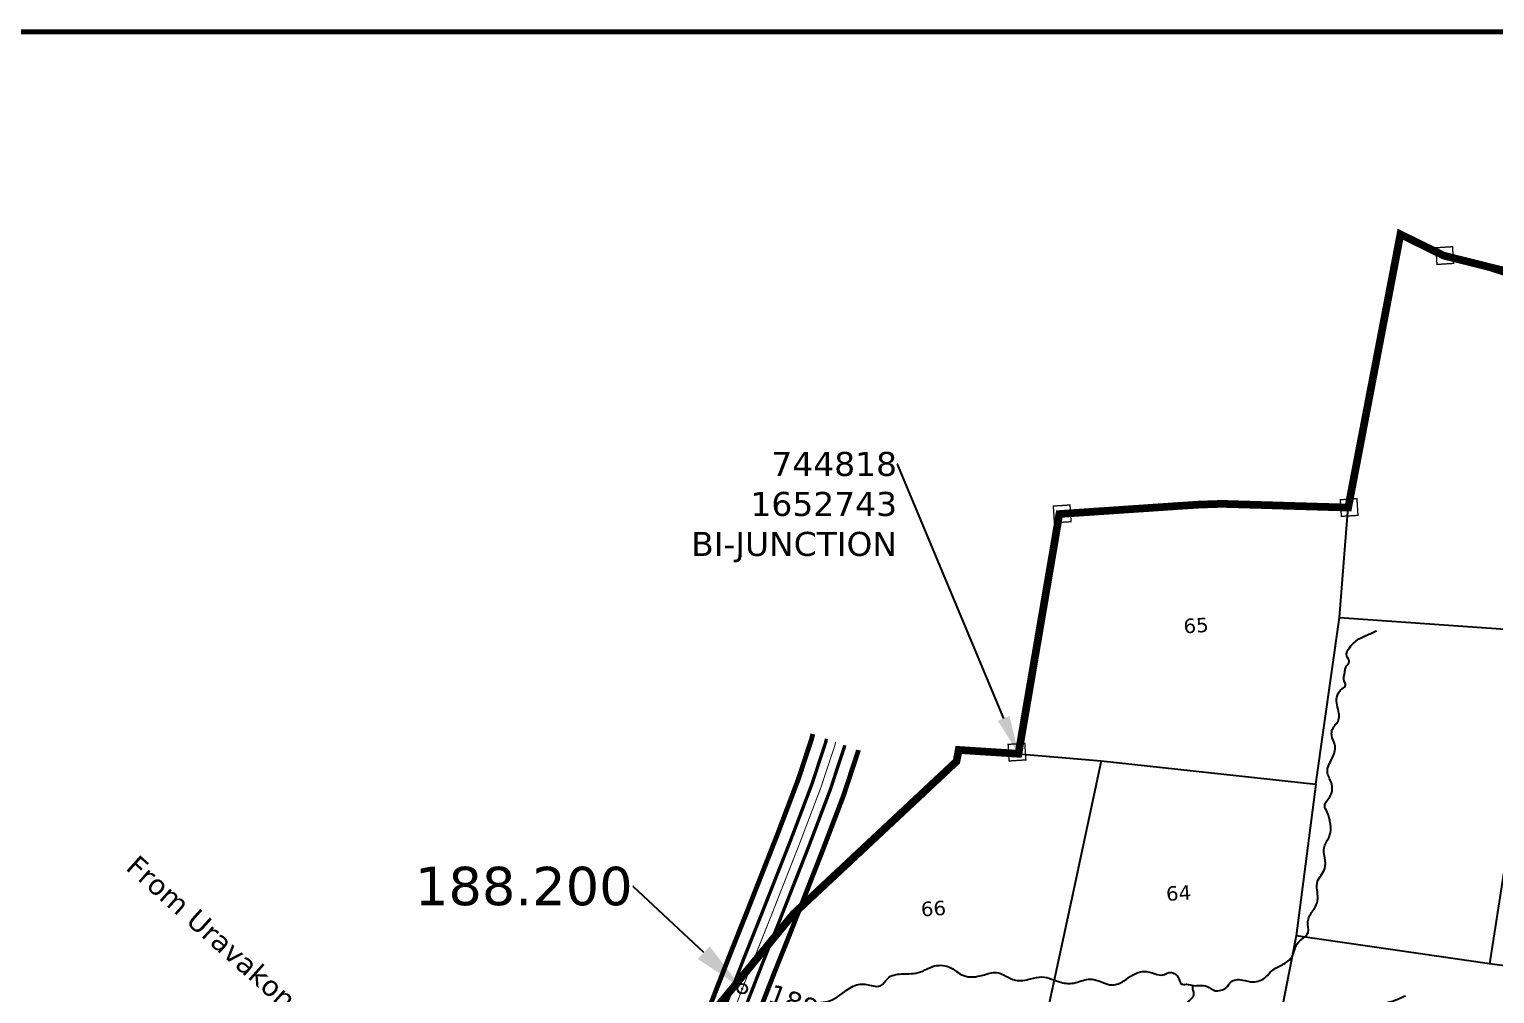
# Model space of a CAD drawing. Header units: inches. Extents: x 740725 to 749682, y 1648954 to 1653697.
# Drawn here: x 743762 to 745288, y 1652493 to 1653498 of the extents above; entities that cross this region are included whole.
import ezdxf
from ezdxf import colors
from ezdxf.entities.mleader import LeaderData, LeaderLine
from ezdxf.enums import TextEntityAlignment as Align
from ezdxf.math import Vec2, Vec3

# ---------------------------------------------------------------- set-up
doc = ezdxf.new("R2010")
doc.units = ezdxf.units.IN
doc.header["$MEASUREMENT"] = 0
doc.header["$PDMODE"] = 32
doc.header["$PDSIZE"] = 10
doc.linetypes.add('ACAD_ISO02W100', pattern=[15, 12, -3])
doc.linetypes.add('HIDDEN2', pattern=[0.1875, 0.125, -0.0625])
for name, color, linetype in [('CANAL1', 1, 'Continuous'), ('CSMark', 72, 'Continuous'), ('PLOT', 7, 'Continuous'), ('PLOT NO', 7, 'Continuous'), ('ROADS', 6, 'Continuous'), ('STRUCTURE', 5, 'Continuous'), ('TANKS-STREAM', 4, 'Continuous'), ('VILLAGE BOUNDRY', 5, 'Continuous'), ('VILLAGE STONES', 240, 'Continuous')]:
    doc.layers.add(name, color=color, linetype=linetype)
doc.styles.get("Standard").update_dxf_attribs({"font": 'verdana_0.ttf'})

msp = doc.modelspace()

# ---------------------------------------------------------------- linework, layer by layer
at = {"color": 3}
msp.add_point((744504.4, 1652498.4), dxfattribs=at)
at = {"layer": 'CANAL1', "color": 1, "const_width": 5}
for points in [[(744577.8, 1652763.9), (744576.7, 1652759.1), (744562.8, 1652716.9), (744540.7, 1652658.5), (744508.7, 1652577.1), (744491.4, 1652533.7), (744470.9, 1652481.1)], [(744625.3, 1652747.2), (744625, 1652745.7), (744610, 1652700.2), (744587.3, 1652640.5), (744555.2, 1652558.6), (744537.9, 1652515.4), (744517.6, 1652463.2)]]:
    msp.add_lwpolyline(points, dxfattribs=at)
at = {"layer": 'CANAL1', "color": 5, "const_width": 3.5}
for points in [[(744592.1, 1652758.9), (744591.2, 1652755.1), (744577, 1652711.9), (744554.7, 1652653.1), (744522.6, 1652571.5), (744505.3, 1652528.2), (744484.9, 1652475.7)], [(744503.6, 1652468.6), (744523.9, 1652520.9), (744541.2, 1652564.2), (744573.3, 1652645.9), (744595.8, 1652705.2), (744610.5, 1652749.7), (744611.1, 1652752.2)]]:
    msp.add_lwpolyline(points, dxfattribs=at)
at = {"layer": 'CANAL1', "color": 1, "linetype": 'HIDDEN2', "ltscale": 100, "const_width": 1}
msp.add_lwpolyline([(744601.6, 1652755.6), (744600.9, 1652752.4), (744586.4, 1652708.5), (744564, 1652649.5), (744531.9, 1652567.9), (744514.6, 1652524.6), (744514.6, 1652524.6), (744494.3, 1652472.1)], dxfattribs=at)
at = {"layer": 'PLOT'}
for points in [[(745126.5, 1652885.5), (745561.5, 1652854.8), (745893.3, 1652781.1), (746026.7, 1652760.2), (746031.7, 1652814.1), (746051.2, 1653018.8), (745628.8, 1653135.6), (745460.3, 1653189.6), (745235.2, 1653262.5)], [(745628.8, 1653135.6), (745561.5, 1652854.8), (745522.3, 1652624.8), (745507.3, 1652494.5), (745282.9, 1652524.4), (745081.3, 1652553.7)], [(744792.1, 1652743.3), (744878.1, 1652735.8), (745101.8, 1652711.5), (745126.5, 1652885.5), (745135.6, 1652999.9)], [(744878.1, 1652735.8), (744848.3, 1652595.9), (744824.2, 1652483.3)], [(745101.8, 1652711.5), (745081.3, 1652553.7), (745059.4, 1652442.1)], [(745522.3, 1652624.8), (745304.4, 1652662.8), (745282.9, 1652524.4)]]:
    msp.add_lwpolyline(points, dxfattribs=at)
at = {"layer": 'STRUCTURE', "color": 5, "const_width": 5.38}
msp.add_lwpolyline([(740727.5, 1653495.7), (749679.3, 1653495.7), (749679.3, 1648956.8), (740727.5, 1648956.8)], close=True, dxfattribs=at)
at = {"layer": 'TANKS-STREAM'}
for points in [[(744008.7, 1652344), (744014.5, 1652335.4), (744018.2, 1652325.6), (744029.1, 1652320), (744030.7, 1652311.1), (744036.3, 1652303.6), (744043.5, 1652294), (744051.7, 1652285.4), (744063, 1652287.5), (744073.9, 1652289.7), (744083.4, 1652287.4), (744104.6, 1652294.2), (744121.8, 1652294), (744137.7, 1652303.8), (744146.3, 1652307.3), (744163, 1652308.6), (744186.8, 1652316.1), (744214.9, 1652315.5), (744226.4, 1652322.2), (744233.8, 1652332.6), (744256.4, 1652338.6), (744268.2, 1652345.2), (744273, 1652353.8), (744284.7, 1652361.5), (744303.3, 1652359.3), (744313.5, 1652360.1), (744326.7, 1652369.5), (744341.9, 1652372.8), (744364, 1652367.7), (744377.8, 1652375.3), (744423.3, 1652383.5), (744439.2, 1652392.7), (744461.7, 1652389.6), (744477.3, 1652399.1), (744491.1, 1652400.5), (744499.5, 1652407.1), (744515.7, 1652414.6), (744519.5, 1652430), (744524.6, 1652435.6), (744538.2, 1652442.2), (744546.2, 1652453.3), (744563.1, 1652463.2), (744575.4, 1652480.8), (744593.5, 1652485.2), (744613.1, 1652496.8), (744627.1, 1652503.2), (744640.6, 1652501.3), (744648.3, 1652501.4), (744655.9, 1652509.2), (744670.1, 1652513.8), (744689.9, 1652515.9), (744702.7, 1652521.6), (744719.6, 1652521.1), (744735.1, 1652512.1), (744754.9, 1652512.5), (744769.2, 1652515.3), (744788.9, 1652507.3), (744804.8, 1652508.8), (744816.6, 1652510.7), (744836.3, 1652505.1), (744849.8, 1652504.3), (744864.9, 1652508.3), (744879.4, 1652505.2), (744890.1, 1652502.4), (744902, 1652506.6), (744910.9, 1652512.6), (744922.6, 1652516.4), (744934.6, 1652513.9), (744942.9, 1652512.8), (744948.6, 1652515.2), (744958.6, 1652510.1), (744962.1, 1652503.3), (744967.1, 1652503), (744974.5, 1652501.7), (744981.2, 1652501.8), (744988.6, 1652500.9), (744996.9, 1652496.3), (745003, 1652497), (745008.6, 1652499.4), (745013.2, 1652505.4), (745025.4, 1652507.5), (745036.5, 1652505.5), (745049.9, 1652510.7), (745055.9, 1652517), (745067, 1652523.4), (745077.1, 1652532.1), (745079.9, 1652539.4), (745082.5, 1652545.2), (745093.8, 1652557), (745093.7, 1652568.5), (745095.3, 1652574), (745101.5, 1652584), (745103.9, 1652592.3), (745103.6, 1652610.2), (745111.2, 1652623.6), (745110.8, 1652646.6), (745116.3, 1652658), (745117.1, 1652669.8), (745113.7, 1652682.3), (745111.2, 1652689.1), (745117.2, 1652699.7), (745118.1, 1652713), (745113.9, 1652724.4), (745118.9, 1652738.6), (745121.9, 1652751.3), (745118.4, 1652762.7), (745119.2, 1652768.8), (745125.6, 1652778.5), (745125.9, 1652785.6), (745123.6, 1652802), (745129.5, 1652811.2), (745132.9, 1652814.7), (745131.4, 1652819), (745132.1, 1652828.2), (745132.7, 1652832.4), (745134.5, 1652835.7), (745136.6, 1652838.9), (745134.1, 1652845.2), (745137.2, 1652854.1), (745148.4, 1652863.9), (745160, 1652869.1), (745165.5, 1652871.6)], [(744974, 1652501.7), (744973.3, 1652498.8), (744974.5, 1652494.7), (744972.9, 1652489), (744967.5, 1652483.8), (744957.6, 1652472.3), (744952.3, 1652463.1), (744951.4, 1652451.2), (744954.2, 1652444.9), (744974.1, 1652434.7), (744988.7, 1652440.8), (745006.9, 1652461), (745011.5, 1652464), (745026.1, 1652466.1), (745036.3, 1652471.6), (745044.9, 1652476.2), (745054.7, 1652475.3), (745059.8, 1652470.9), (745077.2, 1652465.8), (745086.9, 1652466.6), (745095.2, 1652462.6), (745106.9, 1652462.1), (745120.2, 1652469.8), (745131.2, 1652469.3), (745136.4, 1652469.6), (745141.1, 1652472), (745148.6, 1652475.8), (745157.3, 1652478.3), (745166.1, 1652478), (745174.1, 1652483.2), (745180.5, 1652485), (745189.5, 1652488.7), (745195.5, 1652491.1)]]:
    msp.add_spline(points, degree=3, dxfattribs=at)
at = {"layer": 'VILLAGE BOUNDRY', "linetype": 'ACAD_ISO02W100', "ltscale": 2, "const_width": 8}
msp.add_lwpolyline([(743690.4, 1652199.7), (743802.8, 1652244.9), (743863.5, 1652269.4), (743894.5, 1652283.5), (743969.5, 1652332.7), (744105.2, 1652371.8), (744131.7, 1652374.6), (744266.8, 1652409), (744338.8, 1652429.5), (744460.7, 1652458), (744557.7, 1652576.4), (744727.5, 1652735.3), (744729.8, 1652747.3), (744792.1, 1652743.3), (744834.7, 1652993.2), (744978.3, 1653002.9), (745003.9, 1653003.8), (745135.6, 1652999.9), (745190, 1653284.7), (745235.2, 1653262.5), (745430.9, 1653213.4)], dxfattribs=at)
at = {"layer": 'VILLAGE STONES', "const_width": 1.39}
for points in [[(745227, 1653270.7), (745244.3, 1653271.8), (745245.4, 1653254.4), (745228.1, 1653253.3)], [(745127.4, 1653008.1), (745144.7, 1653009.2), (745145.8, 1652991.8), (745128.5, 1652990.7)], [(744828.4, 1653001.5), (744845.8, 1653002.6), (744846.9, 1652985.2), (744829.5, 1652984.1)], [(744781.3, 1652753.1), (744798.7, 1652754.2), (744799.8, 1652736.9), (744782.4, 1652735.8)]]:
    msp.add_lwpolyline(points, close=True, dxfattribs=at)

# ---------------------------------------------------------------- texts
at = {"layer": 'CSMark', "color": 1}
msp.add_text('188.200', height=20, rotation=339.3148, dxfattribs=at).set_placement((744533.1, 1652494.6), align=Align.MIDDLE_LEFT)
at = {"layer": 'PLOT NO'}
for s, p in [('65', (744977.1, 1652877.1)), ('64', (744958.9, 1652598.2)), ('66', (744703.5, 1652582.1))]:
    msp.add_text(s, height=15, rotation=3.6157, dxfattribs=at).set_placement(p, align=Align.MIDDLE_CENTER)
at = {"layer": 'ROADS', "insert": (743875, 1652639.3), "char_height": 21.22, "width": 474.426, "attachment_point": 1, "rotation": 318.2905}
msp.add_mtext('\\A1;From Uravakonda 1 Mile ', dxfattribs=at)

# ---------------------------------------------------------------- leaders
at = {"layer": 'VILLAGE STONES', "color": 6}
ml = msp.add_multileader_mtext('Standard', dxfattribs=at)
ml.set_content('744818\\P1652743\\PBI-JUNCTION', color=6)
ml.set_leader_properties()
ml.build(insert=Vec2(0, 0))
ml.multileader.update_dxf_attribs({"dogleg_length": 0.36, "arrow_head_size": 40})
ctx = ml.context
ctx.base_point, ctx.char_height, ctx.arrow_head_size, ctx.landing_gap_size, ctx.plane_origin = Vec3(744439.5, 1653045.1), 25, 40, 0.09, Vec3(741790.1, 1653089.4)
ctx.text_align_type = 2
notes = []
notes.append((ctx, [(0, (1, 1, 0), (744666.1, 1653045.1), (-1, 0), 0.36, [(0, [(744792.1, 1652743.3)], 0, [])])]))
ctx.mtext.insert, ctx.mtext.alignment, ctx.mtext.flow_direction = Vec3(744665.6, 1653057.9), 3, 5
at = {"layer": 'VILLAGE STONES', "color": 5}
ml = msp.add_multileader_mtext('Standard', dxfattribs=at)
ml.set_content('188.200', color=5)
ml.set_leader_properties()
ml.build(insert=Vec2(0, 0))
ml.multileader.update_dxf_attribs({"dogleg_length": 0.36, "arrow_head_size": 55})
ctx = ml.context
ctx.base_point, ctx.char_height, ctx.arrow_head_size, ctx.landing_gap_size, ctx.plane_origin = Vec3(744171.3, 1652605), 40, 55, 0.09, Vec3(743725, 1652408.5)
ctx.text_align_type = 2
notes.append((ctx, [(1, (1, 1, 0), (744390.6, 1652605), (-1, 0), 0.36, [(0, [(744504.4, 1652498.4)], 0, [])])]))
ctx.mtext.insert, ctx.mtext.alignment, ctx.mtext.flow_direction = Vec3(744390.2, 1652625.5), 3, 5
for ctx, leaders in notes:
    for number, flags, end, landing, length, lines in leaders:
        leader = LeaderData()
        leader.index, (leader.has_last_leader_line, leader.has_dogleg_vector, leader.attachment_direction) = number, flags
        leader.last_leader_point, leader.dogleg_vector, leader.dogleg_length = Vec3(end), Vec3(landing), length
        for number, points, colour, breaks in lines:
            line = LeaderLine()
            line.index, line.vertices, line.color, line.breaks = number, Vec3.list(points), colors.encode_raw_color(colour), breaks
            leader.lines.append(line)
        ctx.leaders.append(leader)

doc.saveas('drawing.dxf')
